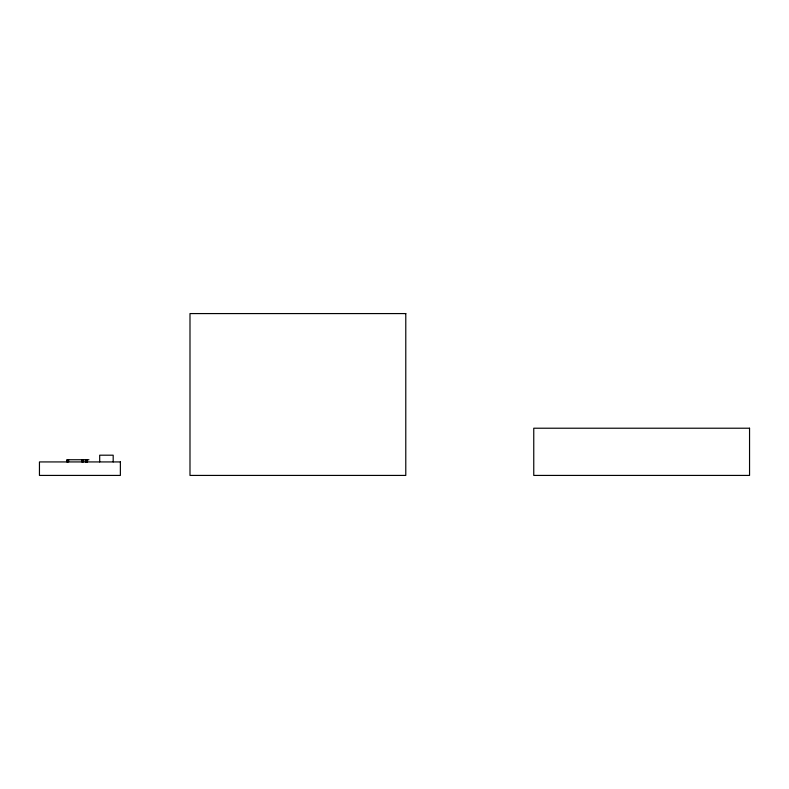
<?xml version="1.0" encoding="UTF-8"?>
<svg xmlns="http://www.w3.org/2000/svg" width="789" height="789" viewBox="0 0 789 789"><rect width="100%" height="100%" fill="white"/><g stroke="black" fill="none" stroke-linecap="round" stroke-linejoin="round"><path stroke-width="1.18" d="M88.94 459.74L66.996 459.74L66.996 461.93M113.182 461.93L113.182 455.194L99.69 455.194L99.69 461.93M87.451 459.74L87.451 461.93M86.859 459.74L86.859 461.93M86.001 459.74L86.001 461.93M85.676 459.74L85.676 461.93M83.595 459.74L83.595 461.93M82.608 459.74L82.608 461.93M82.372 459.74L82.372 461.93M81.819 459.74L81.819 461.93M68.604 459.74L68.604 461.93M67.44 459.74L67.44 461.93M67.262 459.74L67.262 461.93M405.783 313.578L189.991 313.578L189.991 475.422L405.783 475.422L405.783 313.578M749.55 428.22L533.759 428.22L533.759 475.422L749.55 475.422L749.55 428.22M120.372 461.93L39.45 461.93L39.45 475.422L120.372 475.422L120.372 461.93"/></g></svg>
